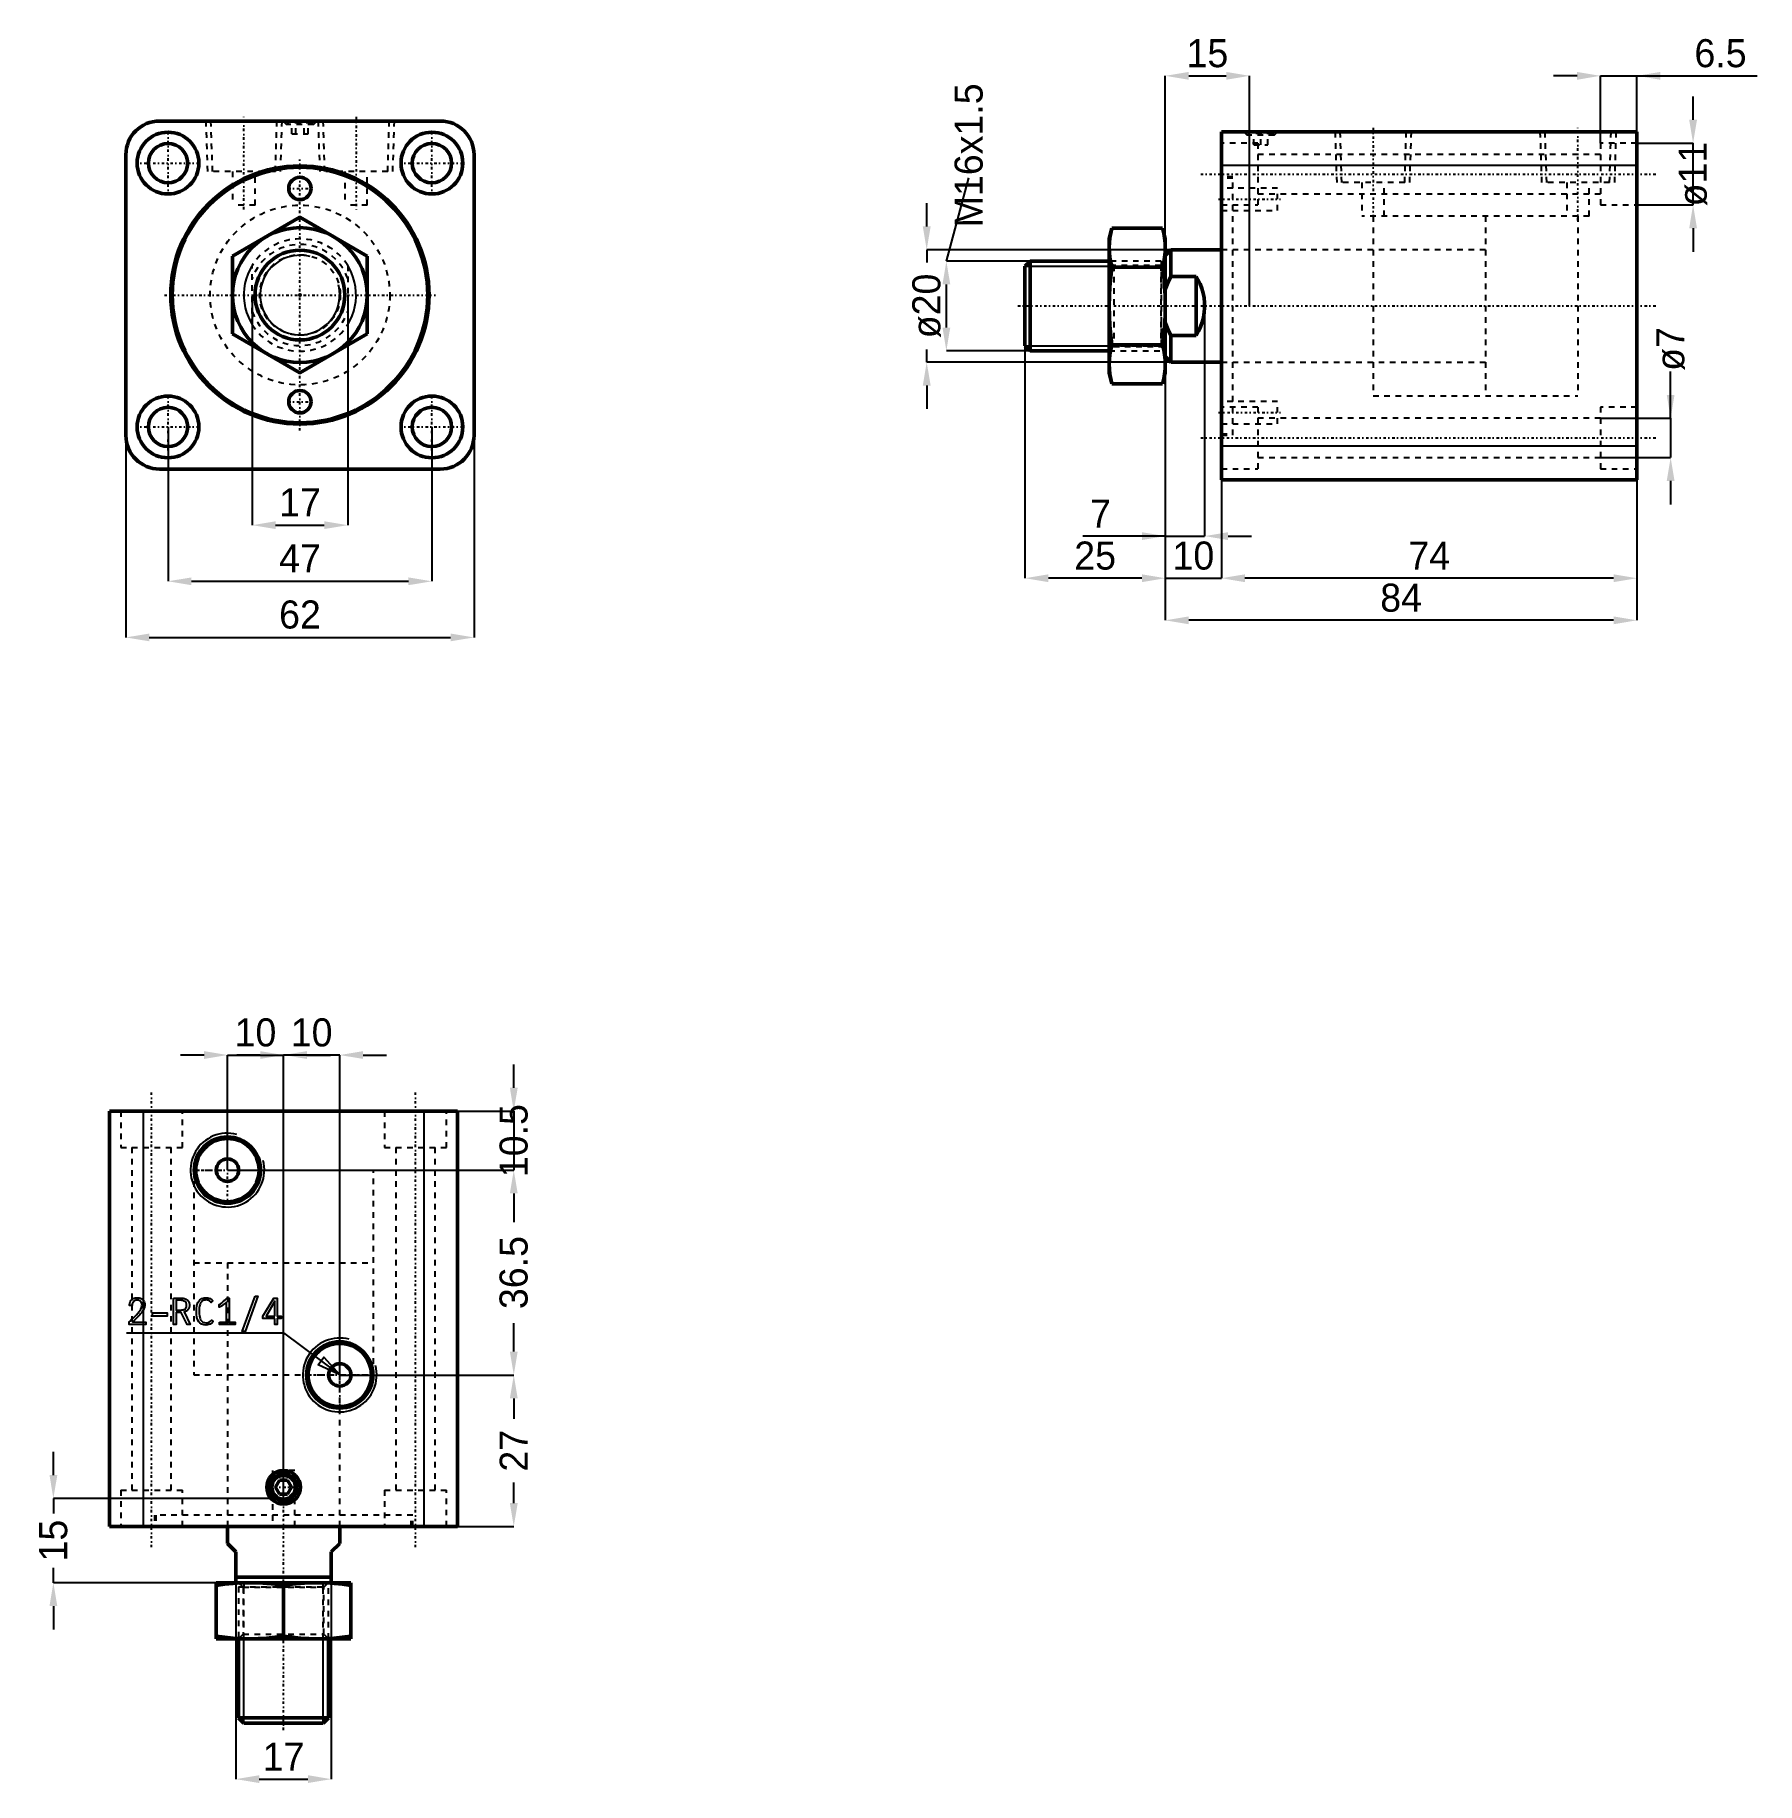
# Model space of a CAD drawing. Header units: millimetres. Extents: x -47 to 260, y -265 to 46.
import ezdxf

# ---------------------------------------------------------------- set-up
doc = ezdxf.new("R2010")
doc.units = ezdxf.units.MM
doc.linetypes.add('Center', pattern=[1.5, 0.45, -0.5, 0.05, -0.5])
doc.linetypes.add('Dashed', pattern=[2, 1, -1])
for name, color, linetype, lineweight in [('2d ConnectionPoints', 7, 'Continuous', 50), ('AM_0', 7, 'Continuous', 50), ('AM_4', 3, 'Continuous', 25), ('AM_5', 3, 'Continuous', 25), ('AM_7', 7, 'Center', 25), ('AM_9', 6, 'Dashed', 25)]:
    doc.layers.add(name, color=color, linetype=linetype, lineweight=lineweight)
doc.dimstyles.new('ISO-25', dxfattribs={"dimtxt": 2.5, "dimasz": 2.5, "dimexe": 1.25, "dimexo": 0.625, "dimtad": 1, "dimtxsty": 'Standard', "dimcen": 2.5, "dimadec": 0, "dimazin": 0, "dimtfac": 1, "dimtmove": 0, "dimatfit": 3, "dimfxl": 1, "dimarcsym": 0})

# ---------------------------------------------------------------- blocks, each defined once
blk = doc.blocks.new('1_CXHC_NUTM16X1_5_0_in_CXHC_A_EX_SD_32_20ST_0__CN_0')
at = {"layer": 'AM_0'}
for p, q in [((-12, 6.93), (0, 13.86)), ((0, 13.86), (12, 6.93)), ((-12, -6.93), (-12, 6.93)), ((12, 6.93), (12, -6.93)), ((0, -13.86), (-12, -6.93)), ((12, -6.93), (0, -13.86))]:
    blk.add_line(p, q, dxfattribs=at)
blk.add_circle((0, 0), 12, dxfattribs=at)
at = {"layer": 'AM_9'}
blk.add_circle((0, 0), 7.19, dxfattribs=at)
blk = doc.blocks.new('2_RODcxhc_a_sd_32_20_EX_0_in_CXHC_A_EX_SD_32_20ST_0__CN_0')
at = {"layer": 'AM_0'}
blk.add_circle((0, 0), 8, dxfattribs=at)
at = {"layer": 'AM_5'}
blk.add_arc((0, 0), 7.08, 75, 15, dxfattribs=at)
at = {"layer": 'AM_9'}
for p, q in [((-8.5, -5.27), (-8.5, 5.27)), ((8.5, 5.27), (8.5, -5.27))]:
    blk.add_line(p, q, dxfattribs=at)
for points in [[(-8.5, 5.27), (-8.93, 4.51), (-9.29, 3.71), (-9.57, 2.89), (-9.79, 2.04), (-9.93, 1.18), (-10, 0.31), (-9.98, -0.56), (-9.9, -1.43), (-9.74, -2.29), (-9.5, -3.13), (-9.19, -3.94), (-8.81, -4.73), (-8.5, -5.27)], [(8.5, -5.27), (8.93, -4.51), (9.29, -3.71), (9.57, -2.89), (9.79, -2.04), (9.93, -1.18), (10, -0.31), (9.98, 0.56), (9.9, 1.43), (9.74, 2.29), (9.5, 3.13), (9.19, 3.94), (8.81, 4.73), (8.5, 5.27)]]:
    blk.add_lwpolyline(points, dxfattribs=at)
for radius, start, end in [(10, 31.7883, 148.2117), (9, 19.1881, 160.8119), (9, 199.1881, 340.8119), (10, 211.7883, 328.2117)]:
    blk.add_arc((0, 0), radius, start, end, dxfattribs=at)
blk = doc.blocks.new('3_bodycxhc_a_sd_32_20_0_in_CXHC_A_EX_SD_32_20ST_0__CN_0')
at = {"layer": 'AM_0'}
for p, q in [((25, 31), (-25, 31)), ((-31, 25), (-31, -25)), ((31, -25), (31, 25)), ((-25, -31), (25, -31))]:
    blk.add_line(p, q, dxfattribs=at)
for centre, radius in [((-23.5, 23.5), 5.5), ((23.5, 23.5), 5.5), ((-23.5, 23.5), 3.5), ((23.5, 23.5), 3.5), ((0, 0), 23), ((0, 0), 22.75), ((0, 19), 2), ((-23.5, -23.5), 5.5), ((0, -19), 2), ((23.5, -23.5), 5.5), ((-23.5, -23.5), 3.5), ((23.5, -23.5), 3.5)]:
    blk.add_circle(centre, radius, dxfattribs=at)
for centre, start, end in [((-25, 25), 90, 180), ((25, 25), 0, 90), ((-25, -25), 180, 270), ((25, -25), 270, 360)]:
    blk.add_arc(centre, 6, start, end, dxfattribs=at)
at = {"layer": 'AM_5', "linetype": 'Dashed'}
for p, q in [((-16.77, 31), (-16.48, 22)), ((-3.23, 31), (-3.52, 22)), ((3.23, 31), (3.52, 22)), ((16.77, 31), (16.48, 22))]:
    blk.add_line(p, q, dxfattribs=at)
at = {"layer": 'AM_7'}
for p, q in [((-10, 15.25), (-10, 31.75)), ((10, 31.75), (10, 15.25)), ((-23.5, 17.73), (-23.5, 29.27)), ((0, 31.03), (0, 30.37)), ((23.5, 17.73), (23.5, 29.27)), ((-29.27, 23.5), (-17.73, 23.5)), ((0, -24.15), (0, 24.15)), ((17.73, 23.5), (29.27, 23.5)), ((-2.1, 19), (2.1, 19)), ((-24.15, 0), (24.15, 0)), ((-23.5, -29.27), (-23.5, -17.73)), ((23.5, -29.27), (23.5, -17.73)), ((-2.1, -19), (2.1, -19)), ((-29.27, -23.5), (-17.73, -23.5)), ((17.73, -23.5), (29.27, -23.5))]:
    blk.add_line(p, q, dxfattribs=at)
at = {"layer": 'AM_9'}
for p, q in [((-15.91, 31), (-15.63, 22)), ((-4.37, 22), (-4.09, 31)), ((-3, 31), (-2.4, 30.4)), ((-2.1, 30.7), (-2.4, 30.4)), ((2.4, 30.4), (-2.4, 30.4)), ((2.1, 30.7), (-2.1, 30.7)), ((-1.44, 28.7), (-1.44, 30.7)), ((-1.44, 28.7), (1.44, 28.7)), ((-0.72, 28.7), (-0.72, 30.7)), ((0.72, 28.7), (0.72, 30.7)), ((1.44, 28.7), (1.44, 30.7)), ((2.4, 30.4), (2.1, 30.7)), ((2.4, 30.4), (3, 31)), ((4.09, 31), (4.37, 22)), ((15.63, 22), (15.91, 31)), ((-4.37, 22), (-15.63, 22)), ((-12, 22), (-12, 16)), ((-8, 16), (-8, 22)), ((15.63, 22), (4.37, 22)), ((8, 22), (8, 16)), ((12, 16), (12, 22)), ((-8, 16), (-12, 16)), ((12, 16), (8, 16))]:
    blk.add_line(p, q, dxfattribs=at)
blk.add_circle((0, 0), 16, dxfattribs=at)
blk = doc.blocks.new('*D4')
at = {"layer": 'AM_5', "color": 0, "lineweight": -2}
for p, q in [((-23.5, -23.5), (-23.5, -51)), ((23.5, -23.5), (23.5, -51)), ((-19.33, -51), (19.33, -51))]:
    blk.add_line(p, q, dxfattribs=at)
at = {"layer": 'AM_5', "color": 0}
for points in [[(-19.33, -50.31), (-19.33, -51.69), (-23.5, -51)], [(19.33, -51.69), (19.33, -50.31), (23.5, -51)]]:
    blk.add_solid(points, dxfattribs=at)
at = {"layer": 'Defpoints', "color": 0}
for p in [(-23.5, -23.5), (23.5, -23.5), (23.5, -51)]:
    blk.add_point(p, dxfattribs=at)
at = {"layer": 'AM_5', "color": 0, "insert": (0, -46.91), "char_height": 5, "attachment_point": 5}
blk.add_mtext('47', dxfattribs=at)
blk = doc.blocks.new('*D5')
at = {"layer": 'AM_5', "color": 0, "lineweight": -2}
for p, q in [((-31, -25), (-31, -61)), ((31, -25), (31, -61)), ((-26.83, -61), (26.83, -61))]:
    blk.add_line(p, q, dxfattribs=at)
at = {"layer": 'AM_5', "color": 0}
for points in [[(-26.83, -60.31), (-26.83, -61.69), (-31, -61)], [(26.83, -61.69), (26.83, -60.31), (31, -61)]]:
    blk.add_solid(points, dxfattribs=at)
at = {"layer": 'Defpoints', "color": 0}
for p in [(-31, -25), (31, -25), (31, -61)]:
    blk.add_point(p, dxfattribs=at)
at = {"layer": 'AM_5', "color": 0, "insert": (0, -56.95), "char_height": 5, "attachment_point": 5}
blk.add_mtext('62', dxfattribs=at)
blk = doc.blocks.new('*D6')
at = {"layer": 'AM_5', "color": 0, "lineweight": -2}
for p, q in [((-8.5, 0), (-8.5, -41)), ((8.5, 0), (8.5, -41)), ((-4.33, -41), (4.33, -41))]:
    blk.add_line(p, q, dxfattribs=at)
at = {"layer": 'AM_5', "color": 0}
for points in [[(-4.33, -40.31), (-4.33, -41.69), (-8.5, -41)], [(4.33, -41.69), (4.33, -40.31), (8.5, -41)]]:
    blk.add_solid(points, dxfattribs=at)
at = {"layer": 'Defpoints', "color": 0}
for p in [(-8.5, 0), (8.5, 0), (8.5, -41)]:
    blk.add_point(p, dxfattribs=at)
at = {"layer": 'AM_5', "color": 0, "insert": (0, -36.95), "char_height": 5, "attachment_point": 5}
blk.add_mtext('17', dxfattribs=at)
blk = doc.blocks.new('1_CXHC_NUTM16X1_5_0_in_CXHC_A_EX_SD_32_20ST_0__CN_2')
at = {"layer": 'AM_0'}
for p, q in [((-19.5, 13.86), (-20, 12)), ((-19.5, 13.86), (-10.5, 13.86)), ((-10, 12), (-10.5, 13.86)), ((-20, 12), (-20, -12)), ((-10, 12), (-10, -12)), ((-19.5, 6.93), (-10.5, 6.93)), ((-19.5, -6.93), (-10.5, -6.93)), ((-20, -12), (-19.5, -13.86)), ((-10.5, -13.86), (-10, -12)), ((-19.5, -13.86), (-10.5, -13.86))]:
    blk.add_line(p, q, dxfattribs=at)
for points in [[(-19.5, 13.86), (-19.71, 13), (-19.87, 12.13), (-19.97, 11.26), (-20, 10.39)], [(-10, 10.39), (-10.03, 11.26), (-10.13, 12.12), (-10.29, 12.99), (-10.5, 13.86)], [(-20, 10.39), (-19.97, 9.53), (-19.87, 8.66), (-19.71, 7.79), (-19.5, 6.93)], [(-10.5, 6.93), (-10.29, 7.79), (-10.13, 8.65), (-10.03, 9.52), (-10, 10.39)], [(-19.5, 6.93), (-19.71, 5.21), (-19.87, 3.48), (-19.97, 1.74), (-20, 0)], [(-10, 0), (-10.04, 1.78), (-10.14, 3.56), (-10.29, 5.25), (-10.5, 6.93)], [(-20, 0), (-19.96, -1.78), (-19.86, -3.56), (-19.71, -5.25), (-19.5, -6.93)], [(-10.5, -6.93), (-10.29, -5.21), (-10.13, -3.48), (-10.03, -1.74), (-10, 0)], [(-19.5, -6.93), (-19.71, -7.79), (-19.87, -8.65), (-19.97, -9.52), (-20, -10.39)], [(-10, -10.39), (-10.03, -9.53), (-10.13, -8.66), (-10.29, -7.79), (-10.5, -6.93)], [(-20, -10.39), (-19.97, -11.26), (-19.87, -12.12), (-19.71, -12.99), (-19.5, -13.86)], [(-10.5, -13.86), (-10.29, -13), (-10.13, -12.13), (-10.03, -11.26), (-10, -10.39)]]:
    blk.add_lwpolyline(points, dxfattribs=at)
at = {"layer": 'AM_9'}
for p, q in [((-19.19, 7.19), (-20, 8)), ((-10.81, 7.19), (-19.19, 7.19)), ((-19.19, 7.19), (-19.19, -7.19)), ((-10, 8), (-10.81, 7.19)), ((-10.81, 7.19), (-10.81, -7.19)), ((-20, -8), (-19.19, -7.19)), ((-19.19, -7.19), (-10.81, -7.19)), ((-10.81, -7.19), (-10, -8))]:
    blk.add_line(p, q, dxfattribs=at)
blk = doc.blocks.new('2_RODcxhc_a_sd_32_20_EX_0_in_CXHC_A_EX_SD_32_20ST_0__CN_2')
at = {"layer": 'AM_0'}
for p, q in [((-9, 10), (-10, 9)), ((0, 10), (-9, 10)), ((-9, 10), (-9, 5.27)), ((-34.08, 8), (-35, 7.08)), ((-35, 7.08), (-35, -7.08)), ((-20, 8), (-34.08, 8)), ((-34.08, 8), (-34.08, -8)), ((-4.5, 5.27), (-9, 5.27)), ((-4.5, 5.27), (-4.5, -5.27)), ((-9, -5.27), (-4.5, -5.27)), ((-9, -5.27), (-9, -10)), ((-35, -7.08), (-34.08, -8)), ((-34.08, -8), (-20, -8)), ((-10, -9), (-9, -10)), ((-9, -10), (0, -10))]:
    blk.add_line(p, q, dxfattribs=at)
for points in [[(-9, 5.27), (-9.55, 4.14), (-10, 2.96)], [(-4.5, -5.27), (-4.07, -4.51), (-3.71, -3.71), (-3.43, -2.89), (-3.21, -2.04), (-3.07, -1.18), (-3, -0.31), (-3.02, 0.56), (-3.1, 1.43), (-3.26, 2.29), (-3.5, 3.13), (-3.81, 3.94), (-4.19, 4.73), (-4.5, 5.27)], [(-10, -2.96), (-9.55, -4.13), (-9, -5.27)]]:
    blk.add_lwpolyline(points, dxfattribs=at)
at = {"layer": 'AM_5'}
for p, q in [((-35, 7.08), (-20, 7.08)), ((-35, -7.08), (-20, -7.08))]:
    blk.add_line(p, q, dxfattribs=at)
at = {"layer": 'AM_5', "linetype": 'Dashed'}
for p, q in [((-20, 7.08), (-10.75, 7.08)), ((-20, -7.08), (-10.75, -7.08))]:
    blk.add_line(p, q, dxfattribs=at)
at = {"layer": 'AM_7'}
blk.add_line((-36.25, 0), (77.7, 0), dxfattribs=at)
at = {"layer": 'AM_9'}
for p, q in [((63.5, 16), (47, 16)), ((47, 16), (47, -16)), ((63.5, 16), (63.5, -16)), ((47, 10), (0, 10)), ((-10.75, 8), (-20, 8)), ((-10.75, 8), (-10.75, -8)), ((-10, 7.08), (-10.75, 7.08)), ((-20, -8), (-10.75, -8)), ((-10.75, -7.08), (-10, -7.08)), ((0, -10), (47, -10)), ((47, -16), (63.5, -16))]:
    blk.add_line(p, q, dxfattribs=at)
blk = doc.blocks.new('3_bodycxhc_a_sd_32_20_0_in_CXHC_A_EX_SD_32_20ST_0__CN_2')
at = {"layer": 'AM_0'}
for p, q in [((74, 31), (0, 31)), ((0, -31), (0, 31)), ((74, -31), (74, 31)), ((74, -31), (0, -31))]:
    blk.add_line(p, q, dxfattribs=at)
at = {"layer": 'AM_4'}
for p, q in [((74, 25), (0, 25)), ((74, -25), (0, -25))]:
    blk.add_line(p, q, dxfattribs=at)
at = {"layer": 'AM_5', "linetype": 'Dashed'}
for p, q in [((20.23, 31), (20.52, 22)), ((33.77, 31), (33.48, 22)), ((56.73, 31), (57.02, 22)), ((70.27, 31), (69.98, 22))]:
    blk.add_line(p, q, dxfattribs=at)
at = {"layer": 'AM_7'}
for p, q in [((27, 31.75), (27, 15.25)), ((63.5, 15.25), (63.5, 31.75)), ((7, 31.03), (7, 30.37)), ((-3.7, 23.5), (77.7, 23.5)), ((-0.5, 19), (10.5, 19)), ((-0.5, -19), (10.5, -19)), ((-3.7, -23.5), (77.7, -23.5))]:
    blk.add_line(p, q, dxfattribs=at)
at = {"layer": 'AM_9'}
for p, q in [((6.5, 29), (0, 29)), ((4, 31), (4.6, 30.4)), ((4.9, 30.7), (4.6, 30.4)), ((9.4, 30.4), (4.6, 30.4)), ((9.1, 30.7), (4.9, 30.7)), ((5.75, 28.7), (5.75, 30.7)), ((5.75, 28.7), (8.25, 28.7)), ((6.5, 29), (6.5, 18)), ((7, 28.7), (7, 30.7)), ((8.25, 28.7), (8.25, 30.7)), ((9.4, 30.4), (9.1, 30.7)), ((9.4, 30.4), (10, 31)), ((21.09, 31), (21.37, 22)), ((32.63, 22), (32.91, 31)), ((57.59, 31), (57.87, 22)), ((74, 29), (67.5, 29)), ((67.5, 29), (67.5, 18)), ((69.13, 22), (69.41, 31)), ((67.5, 27), (6.5, 27)), ((2, 23), (0, 23)), ((2, 22.75), (0, 22.75)), ((2, -23), (2, 23)), ((32.63, 22), (21.37, 22)), ((25, 22), (25, 16)), ((29, 16), (29, 22)), ((69.13, 22), (57.87, 22)), ((61.5, 22), (61.5, 16)), ((65.5, 16), (65.5, 22)), ((10, 21), (0, 21)), ((6.5, 20), (67.5, 20)), ((10, 17), (10, 21)), ((0, 18), (6.5, 18)), ((0, 17), (10, 17)), ((65.5, 16), (25, 16)), ((27, 16), (27, -16)), ((63.5, 16), (63.5, -16)), ((67.5, 18), (74, 18)), ((27, 10), (0, 10)), ((0, -10), (27, -10)), ((10, -17), (0, -17)), ((6.5, -18), (0, -18)), ((6.5, -18), (6.5, -29)), ((10, -21), (10, -17)), ((27, -16), (63.5, -16)), ((74, -18), (67.5, -18)), ((67.5, -18), (67.5, -29)), ((0, -21), (10, -21)), ((67.5, -20), (6.5, -20)), ((0, -22.75), (2, -22.75)), ((0, -23), (2, -23)), ((6.5, -27), (67.5, -27)), ((0, -29), (6.5, -29)), ((67.5, -29), (74, -29))]:
    blk.add_line(p, q, dxfattribs=at)
blk = doc.blocks.new('*D22')
at = {"layer": 'AM_5', "color": 0, "lineweight": -2}
for p, q in [((111.63, 12.21), (111.63, 16.38)), ((155.13, 8.05), (111.63, 8.05)), ((111.63, 8.05), (111.63, 5.8)), ((111.63, -11.95), (111.63, -9.7)), ((155.13, -11.95), (111.63, -11.95)), ((111.63, -16.12), (111.63, -20.29))]:
    blk.add_line(p, q, dxfattribs=at)
at = {"layer": 'AM_5', "color": 0}
for points in [[(110.94, 12.21), (112.33, 12.21), (111.63, 8.05)], [(112.33, -16.12), (110.94, -16.12), (111.63, -11.95)]]:
    blk.add_solid(points, dxfattribs=at)
at = {"layer": 'Defpoints', "color": 0}
for p in [(155.13, 8.05), (111.63, -11.95), (155.13, -11.95)]:
    blk.add_point(p, dxfattribs=at)
at = {"layer": 'AM_5', "color": 0, "insert": (111.63, -1.95), "char_height": 5, "attachment_point": 5, "rotation": 90}
blk.add_mtext('ø20', dxfattribs=at)
blk = doc.blocks.new('*D23')
at = {"layer": 'AM_5', "color": 0, "lineweight": -2}
for p, q in [((154.13, -1.95), (154.13, -42.95)), ((161.13, -1.95), (161.13, -42.95)), ((154.13, -42.95), (139.42, -42.95)), ((154.13, -42.95), (161.13, -42.95)), ((165.3, -42.95), (169.47, -42.95))]:
    blk.add_line(p, q, dxfattribs=at)
at = {"layer": 'AM_5', "color": 0}
for points in [[(149.97, -43.65), (149.97, -42.26), (154.13, -42.95)], [(165.3, -42.26), (165.3, -43.65), (161.13, -42.95)]]:
    blk.add_solid(points, dxfattribs=at)
at = {"layer": 'Defpoints', "color": 0}
for p in [(154.13, -1.95), (161.13, -1.95), (161.13, -42.95)]:
    blk.add_point(p, dxfattribs=at)
at = {"layer": 'AM_5', "color": 0, "insert": (142.59, -38.95), "char_height": 5, "attachment_point": 5}
blk.add_mtext('7', dxfattribs=at)
blk = doc.blocks.new('*D24')
at = {"layer": 'AM_5', "color": 0, "lineweight": -2}
for p, q in [((154.13, -1.95), (154.13, -50.45)), ((164.13, -26.95), (164.13, -50.45)), ((154.13, -50.45), (164.13, -50.45))]:
    blk.add_line(p, q, dxfattribs=at)
at = {"layer": 'Defpoints', "color": 0}
for p in [(154.13, -1.95), (164.13, -26.95), (164.13, -50.45)]:
    blk.add_point(p, dxfattribs=at)
at = {"layer": 'AM_5', "color": 0, "insert": (159.13, -46.45), "char_height": 5, "attachment_point": 5}
blk.add_mtext('10', dxfattribs=at)
blk = doc.blocks.new('*D25')
at = {"layer": 'AM_5', "color": 0, "lineweight": -2}
for p, q in [((129.13, -1.95), (129.13, -50.45)), ((154.13, -1.95), (154.13, -50.45)), ((149.97, -50.45), (133.3, -50.45))]:
    blk.add_line(p, q, dxfattribs=at)
at = {"layer": 'AM_5', "color": 0}
for points in [[(133.3, -49.76), (133.3, -51.15), (129.13, -50.45)], [(149.97, -51.15), (149.97, -49.76), (154.13, -50.45)]]:
    blk.add_solid(points, dxfattribs=at)
at = {"layer": 'Defpoints', "color": 0}
for p in [(129.13, -1.95), (154.13, -1.95), (129.13, -50.45)]:
    blk.add_point(p, dxfattribs=at)
at = {"layer": 'AM_5', "color": 0, "insert": (141.63, -46.45), "char_height": 5, "attachment_point": 5}
blk.add_mtext('25', dxfattribs=at)
blk = doc.blocks.new('*D26')
at = {"layer": 'AM_5', "color": 0, "lineweight": -2}
for p, q in [((164.13, -26.95), (164.13, -50.45)), ((238.13, -32.95), (238.13, -50.45)), ((233.97, -50.45), (168.3, -50.45))]:
    blk.add_line(p, q, dxfattribs=at)
at = {"layer": 'AM_5', "color": 0}
for points in [[(168.3, -49.76), (168.3, -51.15), (164.13, -50.45)], [(233.97, -51.15), (233.97, -49.76), (238.13, -50.45)]]:
    blk.add_solid(points, dxfattribs=at)
at = {"layer": 'Defpoints', "color": 0}
for p in [(164.13, -26.95), (238.13, -32.95), (164.13, -50.45)]:
    blk.add_point(p, dxfattribs=at)
at = {"layer": 'AM_5', "color": 0, "insert": (201.13, -46.45), "char_height": 5, "attachment_point": 5}
blk.add_mtext('74', dxfattribs=at)
blk = doc.blocks.new('*D27')
at = {"layer": 'AM_5', "color": 0, "lineweight": -2}
for p, q in [((154.13, -1.95), (154.13, -57.95)), ((238.13, -32.95), (238.13, -57.95)), ((233.97, -57.95), (158.3, -57.95))]:
    blk.add_line(p, q, dxfattribs=at)
at = {"layer": 'AM_5', "color": 0}
for points in [[(158.3, -57.26), (158.3, -58.65), (154.13, -57.95)], [(233.97, -58.65), (233.97, -57.26), (238.13, -57.95)]]:
    blk.add_solid(points, dxfattribs=at)
at = {"layer": 'Defpoints', "color": 0}
for p in [(154.13, -1.95), (238.13, -32.95), (154.13, -57.95)]:
    blk.add_point(p, dxfattribs=at)
at = {"layer": 'AM_5', "color": 0, "insert": (196.13, -53.95), "char_height": 5, "attachment_point": 5}
blk.add_mtext('84', dxfattribs=at)
blk = doc.blocks.new('*D28')
at = {"layer": 'AM_5', "color": 0, "lineweight": -2}
for p, q in [((244.13, -21.95), (244.13, -13.62)), ((231.63, -21.95), (244.13, -21.95)), ((244.13, -21.95), (244.13, -28.95)), ((231.63, -28.95), (244.13, -28.95)), ((244.13, -33.12), (244.13, -37.29))]:
    blk.add_line(p, q, dxfattribs=at)
at = {"layer": 'AM_5', "color": 0}
for points in [[(243.44, -17.79), (244.83, -17.79), (244.13, -21.95)], [(244.83, -33.12), (243.44, -33.12), (244.13, -28.95)]]:
    blk.add_solid(points, dxfattribs=at)
at = {"layer": 'Defpoints', "color": 0}
for p in [(231.63, -21.95), (231.63, -28.95), (244.13, -28.95)]:
    blk.add_point(p, dxfattribs=at)
at = {"layer": 'AM_5', "color": 0, "insert": (244.13, -9.62), "char_height": 5, "attachment_point": 5, "rotation": 90}
blk.add_mtext('ø7', dxfattribs=at)
blk = doc.blocks.new('*D29')
at = {"layer": 'AM_5', "color": 0, "lineweight": -2}
for p, q in [((248.13, 31.21), (248.13, 35.38)), ((238.13, 27.05), (248.13, 27.05)), ((248.13, 16.05), (248.13, 27.05)), ((238.13, 16.05), (248.13, 16.05)), ((248.13, 11.88), (248.13, 7.71))]:
    blk.add_line(p, q, dxfattribs=at)
at = {"layer": 'AM_5', "color": 0}
for points in [[(247.44, 31.21), (248.83, 31.21), (248.13, 27.05)], [(248.83, 11.88), (247.44, 11.88), (248.13, 16.05)]]:
    blk.add_solid(points, dxfattribs=at)
at = {"layer": 'Defpoints', "color": 0}
for p in [(238.13, 27.05), (248.13, 27.05), (238.13, 16.05)]:
    blk.add_point(p, dxfattribs=at)
at = {"layer": 'AM_5', "color": 0, "insert": (248.13, 21.55), "char_height": 5, "attachment_point": 5, "rotation": 90}
blk.add_mtext('ø11', dxfattribs=at)
blk = doc.blocks.new('*D30')
at = {"layer": 'AM_5', "color": 0, "lineweight": -2}
for p, q in [((227.47, 39.05), (223.3, 39.05)), ((231.63, 27.05), (231.63, 39.05)), ((231.63, 39.05), (238.13, 39.05)), ((238.13, 27.05), (238.13, 39.05)), ((238.13, 39.05), (259.52, 39.05))]:
    blk.add_line(p, q, dxfattribs=at)
at = {"layer": 'AM_5', "color": 0}
for points in [[(227.47, 38.35), (227.47, 39.74), (231.63, 39.05)], [(242.3, 39.74), (242.3, 38.35), (238.13, 39.05)]]:
    blk.add_solid(points, dxfattribs=at)
at = {"layer": 'Defpoints', "color": 0}
for p in [(238.13, 39.05), (231.63, 27.05), (238.13, 27.05)]:
    blk.add_point(p, dxfattribs=at)
at = {"layer": 'AM_5', "color": 0, "insert": (253.02, 43.05), "char_height": 5, "attachment_point": 5}
blk.add_mtext('6.5', dxfattribs=at)
blk = doc.blocks.new('*D31')
at = {"layer": 'AM_5', "color": 0, "lineweight": -2}
for p, q in [((115.13, 6.05), (119.13, 20.88)), ((130.13, 6.05), (115.13, 6.05)), ((115.13, -5.79), (115.13, 1.88)), ((130.13, -9.95), (115.13, -9.95))]:
    blk.add_line(p, q, dxfattribs=at)
at = {"layer": 'AM_5', "color": 0}
for points in [[(115.83, 1.88), (114.44, 1.88), (115.13, 6.05)], [(114.44, -5.79), (115.83, -5.79), (115.13, -9.95)]]:
    blk.add_solid(points, dxfattribs=at)
at = {"layer": 'Defpoints', "color": 0}
for p in [(115.13, 6.05), (130.13, 6.05), (130.13, -9.95)]:
    blk.add_point(p, dxfattribs=at)
at = {"layer": 'AM_5', "color": 0, "insert": (119.13, 24.88), "char_height": 5, "attachment_point": 5, "rotation": 90}
blk.add_mtext('M16x1.5', dxfattribs=at)
blk = doc.blocks.new('*D32')
at = {"layer": 'AM_5', "color": 0, "lineweight": -2}
for p, q in [((154.13, -1.95), (154.13, 39.05)), ((158.3, 39.05), (164.97, 39.05)), ((169.13, -1.95), (169.13, 39.05))]:
    blk.add_line(p, q, dxfattribs=at)
at = {"layer": 'AM_5', "color": 0}
for points in [[(158.3, 39.74), (158.3, 38.35), (154.13, 39.05)], [(164.97, 38.35), (164.97, 39.74), (169.13, 39.05)]]:
    blk.add_solid(points, dxfattribs=at)
at = {"layer": 'Defpoints', "color": 0}
for p in [(169.13, 39.05), (154.13, -1.95), (169.13, -1.95)]:
    blk.add_point(p, dxfattribs=at)
at = {"layer": 'AM_5', "color": 0, "insert": (161.63, 43.05), "char_height": 5, "attachment_point": 5}
blk.add_mtext('15', dxfattribs=at)
blk = doc.blocks.new('1_CXHC_NUTM16X1_5_0_in_CXHC_A_EX_SD_32_20ST_0__CN_4')
at = {"layer": 'AM_0'}
for p, q in [((-12, -10), (12, -10)), ((-12, -20), (-12, -10)), ((0, -19.5), (0, -10.5)), ((12, -10), (12, -20)), ((-12, -20), (12, -20))]:
    blk.add_line(p, q, dxfattribs=at)
for points in [[(-6, -10), (-7.5, -10.03), (-9, -10.13), (-10.5, -10.29), (-12, -10.5)], [(0, -10.5), (-1.49, -10.29), (-2.99, -10.13), (-4.49, -10.03), (-6, -10)], [(6, -10), (4.5, -10.03), (3, -10.13), (1.5, -10.29), (0, -10.5)], [(12, -10.5), (10.51, -10.29), (9.01, -10.13), (7.51, -10.03), (6, -10)], [(-12, -19.5), (-10.51, -19.71), (-9.01, -19.87), (-7.51, -19.97), (-6, -20)], [(-6, -20), (-4.5, -19.97), (-3, -19.87), (-1.5, -19.71), (0, -19.5)], [(0, -19.5), (1.49, -19.71), (2.99, -19.87), (4.49, -19.97), (6, -20)], [(6, -20), (7.5, -19.97), (9, -19.87), (10.5, -19.71), (12, -19.5)]]:
    blk.add_lwpolyline(points, dxfattribs=at)
at = {"layer": 'AM_9'}
for p, q in [((-8, -10), (-7.19, -10.81)), ((-7.19, -10.81), (-7.19, -19.19)), ((-7.19, -10.81), (7.19, -10.81)), ((7.19, -10.81), (8, -10)), ((7.19, -19.19), (7.19, -10.81)), ((-7.19, -19.19), (-8, -20)), ((-7.19, -19.19), (7.19, -19.19)), ((8, -20), (7.19, -19.19))]:
    blk.add_line(p, q, dxfattribs=at)
blk = doc.blocks.new('2_RODcxhc_a_sd_32_20_EX_0_in_CXHC_A_EX_SD_32_20ST_0__CN_4')
at = {"layer": 'AM_0'}
for p, q in [((-10, 0), (-10, -3)), ((10, -3), (10, 0)), ((-8.5, -4.5), (-10, -3)), ((10, -3), (8.5, -4.5)), ((-8.5, -10), (-8.5, -4.5)), ((8.5, -4.5), (8.5, -10)), ((-8.5, -9), (8.5, -9)), ((-8, -20), (-8, -34.08)), ((8, -34.08), (8, -20)), ((-8, -34.08), (8, -34.08)), ((-8, -34.08), (-7.08, -35)), ((7.08, -35), (8, -34.08)), ((-7.08, -35), (7.08, -35))]:
    blk.add_line(p, q, dxfattribs=at)
at = {"layer": 'AM_5', "linetype": 'Dashed'}
for p, q in [((-8, -10.75), (8, -10.75)), ((-7.08, -20), (-7.08, -10.75)), ((7.08, -20), (7.08, -10.75))]:
    blk.add_line(p, q, dxfattribs=at)
at = {"layer": 'AM_5'}
for p, q in [((-7.08, -35), (-7.08, -20)), ((7.08, -35), (7.08, -20))]:
    blk.add_line(p, q, dxfattribs=at)
at = {"layer": 'AM_7'}
blk.add_line((0, -36.25), (0, 77.7), dxfattribs=at)
at = {"layer": 'AM_9'}
for p, q in [((-16, 63.5), (16, 63.5)), ((-16, 63.5), (-16, 47)), ((16, 47), (16, 63.5)), ((-16, 47), (16, 47)), ((-10, 47), (-10, 0)), ((10, 0), (10, 47)), ((-8, -10.75), (-8, -20)), ((-7.08, -10), (-7.08, -10.75)), ((7.08, -10.75), (7.08, -10)), ((8, -20), (8, -10.75))]:
    blk.add_line(p, q, dxfattribs=at)
blk = doc.blocks.new('3_bodycxhc_a_sd_32_20_0_in_CXHC_A_EX_SD_32_20ST_0__CN_4')
at = {"layer": 'AM_0'}
for p, q in [((31, 74), (-31, 74)), ((-31, 74), (-31, 0)), ((31, 74), (31, 0)), ((-0.72, 8.25), (-1.44, 7)), ((-1.44, 7), (-0.72, 5.75)), ((0.72, 8.25), (-0.72, 8.25)), ((1.44, 7), (0.72, 8.25)), ((0.72, 5.75), (1.44, 7)), ((-0.72, 5.75), (0.72, 5.75)), ((31, 0), (-31, 0))]:
    blk.add_line(p, q, dxfattribs=at)
for centre, radius in [((-10, 63.5), 5.91), ((-10, 63.5), 5.63), ((-10, 63.5), 2), ((10, 27), 5.91), ((10, 27), 5.63), ((10, 27), 2), ((0, 7), 3), ((0, 7), 2.4), ((0, 7), 2.1)]:
    blk.add_circle(centre, radius, dxfattribs=at)
at = {"layer": 'AM_4'}
for p, q in [((-25, 74), (-25, 0)), ((25, 74), (25, 0))]:
    blk.add_line(p, q, dxfattribs=at)
at = {"layer": 'AM_5'}
for centre in [(-10, 63.5), (10, 27)]:
    blk.add_arc(centre, 6.58, 75, 15, dxfattribs=at)
at = {"layer": 'AM_7'}
for p, q in [((-23.5, -3.7), (-23.5, 77.7)), ((23.5, -3.7), (23.5, 77.7)), ((-10, 57.29), (-10, 69.71)), ((-16.21, 63.5), (-3.79, 63.5)), ((10, 20.79), (10, 33.21)), ((3.79, 27), (16.21, 27)), ((-3.15, 7), (3.15, 7))]:
    blk.add_line(p, q, dxfattribs=at)
at = {"layer": 'AM_9'}
for p, q in [((-29, 74), (-29, 67.5)), ((-18, 67.5), (-18, 74)), ((18, 74), (18, 67.5)), ((29, 67.5), (29, 74)), ((-29, 67.5), (-18, 67.5)), ((-27, 67.5), (-27, 6.5)), ((-20, 6.5), (-20, 67.5)), ((18, 67.5), (29, 67.5)), ((20, 67.5), (20, 6.5)), ((27, 6.5), (27, 67.5)), ((-16, 63.5), (16, 63.5)), ((-16, 63.5), (-16, 27)), ((16, 27), (16, 63.5)), ((-16, 27), (16, 27)), ((-10, 27), (-10, 0)), ((10, 0), (10, 27)), ((2, 10), (-2, 10)), ((-2, 10), (-2, 0)), ((2, 0), (2, 10)), ((-29, 6.5), (-18, 6.5)), ((-29, 6.5), (-29, 0)), ((-18, 0), (-18, 6.5)), ((18, 6.5), (29, 6.5)), ((18, 6.5), (18, 0)), ((29, 0), (29, 6.5)), ((23, 2), (-23, 2)), ((-23, 2), (-23, 0)), ((-22.75, 2), (-22.75, 0)), ((22.75, 0), (22.75, 2)), ((23, 0), (23, 2))]:
    blk.add_line(p, q, dxfattribs=at)
blk = doc.blocks.new('*D45')
at = {"layer": 'AM_5', "color": 0, "lineweight": -2}
for p, q in [((-11.42, -229.4), (-11.42, -264.4)), ((5.58, -229.4), (5.58, -264.4)), ((-7.25, -264.4), (1.42, -264.4))]:
    blk.add_line(p, q, dxfattribs=at)
at = {"layer": 'AM_5', "color": 0}
for points in [[(-7.25, -263.7), (-7.25, -265.09), (-11.42, -264.4)], [(1.42, -265.09), (1.42, -263.7), (5.58, -264.4)]]:
    blk.add_solid(points, dxfattribs=at)
at = {"layer": 'Defpoints', "color": 0}
for p in [(-11.42, -229.4), (5.58, -229.4), (5.58, -264.4)]:
    blk.add_point(p, dxfattribs=at)
at = {"layer": 'AM_5', "color": 0, "insert": (-2.92, -260.4), "char_height": 5, "attachment_point": 5}
blk.add_mtext('17', dxfattribs=at)
blk = doc.blocks.new('*D46')
at = {"layer": 'AM_5', "color": 0, "lineweight": -2}
for p, q in [((-43.92, -210.23), (-43.92, -206.06)), ((-2.92, -214.4), (-43.92, -214.4)), ((-43.92, -214.4), (-43.92, -217.06)), ((-43.92, -229.4), (-43.92, -226.73)), ((-11.42, -229.4), (-43.92, -229.4)), ((-43.92, -233.56), (-43.92, -237.73))]:
    blk.add_line(p, q, dxfattribs=at)
at = {"layer": 'AM_5', "color": 0}
for points in [[(-44.61, -210.23), (-43.22, -210.23), (-43.92, -214.4)], [(-43.22, -233.56), (-44.61, -233.56), (-43.92, -229.4)]]:
    blk.add_solid(points, dxfattribs=at)
at = {"layer": 'Defpoints', "color": 0}
for p in [(-43.92, -214.4), (-2.92, -214.4), (-11.42, -229.4)]:
    blk.add_point(p, dxfattribs=at)
at = {"layer": 'AM_5', "color": 0, "insert": (-43.92, -221.9), "char_height": 5, "attachment_point": 5, "rotation": 90}
blk.add_mtext('15', dxfattribs=at)
blk = doc.blocks.new('*D47')
at = {"layer": 'AM_5', "color": 0, "lineweight": -2}
for p, q in [((7.08, -192.4), (38.08, -192.4)), ((38.08, -196.56), (38.08, -200.23)), ((38.08, -215.23), (38.08, -211.56)), ((28.08, -219.4), (38.08, -219.4))]:
    blk.add_line(p, q, dxfattribs=at)
at = {"layer": 'AM_5', "color": 0}
for points in [[(38.78, -196.56), (37.39, -196.56), (38.08, -192.4)], [(37.39, -215.23), (38.78, -215.23), (38.08, -219.4)]]:
    blk.add_solid(points, dxfattribs=at)
at = {"layer": 'Defpoints', "color": 0}
for p in [(7.08, -192.4), (38.08, -192.4), (28.08, -219.4)]:
    blk.add_point(p, dxfattribs=at)
at = {"layer": 'AM_5', "color": 0, "insert": (38.08, -205.9), "char_height": 5, "attachment_point": 5, "rotation": 90}
blk.add_mtext('27', dxfattribs=at)
blk = doc.blocks.new('*D48')
at = {"layer": 'AM_5', "color": 0, "lineweight": -2}
for p, q in [((-12.92, -155.9), (38.08, -155.9)), ((38.08, -160.06), (38.08, -165.15)), ((38.08, -188.23), (38.08, -183.15)), ((7.08, -192.4), (38.08, -192.4))]:
    blk.add_line(p, q, dxfattribs=at)
at = {"layer": 'AM_5', "color": 0}
for points in [[(38.78, -160.06), (37.39, -160.06), (38.08, -155.9)], [(37.39, -188.23), (38.78, -188.23), (38.08, -192.4)]]:
    blk.add_solid(points, dxfattribs=at)
at = {"layer": 'Defpoints', "color": 0}
for p in [(-12.92, -155.9), (7.08, -192.4), (38.08, -192.4)]:
    blk.add_point(p, dxfattribs=at)
at = {"layer": 'AM_5', "color": 0, "insert": (38.08, -174.15), "char_height": 5, "attachment_point": 5, "rotation": 90}
blk.add_mtext('36.5', dxfattribs=at)
blk = doc.blocks.new('*D49')
at = {"layer": 'AM_5', "color": 0, "lineweight": -2}
for p, q in [((38.08, -141.23), (38.08, -137.06)), ((20.58, -145.4), (38.08, -145.4)), ((38.08, -145.4), (38.08, -155.9)), ((-12.92, -155.9), (38.08, -155.9)), ((38.08, -160.06), (38.08, -164.23))]:
    blk.add_line(p, q, dxfattribs=at)
at = {"layer": 'AM_5', "color": 0}
for points in [[(37.39, -141.23), (38.78, -141.23), (38.08, -145.4)], [(38.78, -160.06), (37.39, -160.06), (38.08, -155.9)]]:
    blk.add_solid(points, dxfattribs=at)
at = {"layer": 'Defpoints', "color": 0}
for p in [(20.58, -145.4), (-12.92, -155.9), (38.08, -155.9)]:
    blk.add_point(p, dxfattribs=at)
at = {"layer": 'AM_5', "color": 0, "insert": (38.08, -150.65), "char_height": 5, "attachment_point": 5, "rotation": 90}
blk.add_mtext('10.5', dxfattribs=at)
blk = doc.blocks.new('*D50')
at = {"layer": 'AM_5', "color": 0, "lineweight": -2}
for p, q in [((-17.08, -135.4), (-21.25, -135.4)), ((-12.92, -155.9), (-12.92, -135.4)), ((-12.92, -135.4), (-2.92, -135.4)), ((-2.92, -214.4), (-2.92, -135.4)), ((1.25, -135.4), (5.42, -135.4))]:
    blk.add_line(p, q, dxfattribs=at)
at = {"layer": 'AM_5', "color": 0}
for points in [[(-17.08, -136.09), (-17.08, -134.7), (-12.92, -135.4)], [(1.25, -134.7), (1.25, -136.09), (-2.92, -135.4)]]:
    blk.add_solid(points, dxfattribs=at)
at = {"layer": 'Defpoints', "color": 0}
for p in [(-2.92, -135.4), (-12.92, -155.9), (-2.92, -214.4)]:
    blk.add_point(p, dxfattribs=at)
at = {"layer": 'AM_5', "color": 0, "insert": (-7.92, -131.4), "char_height": 5, "attachment_point": 5}
blk.add_mtext('10', dxfattribs=at)
blk = doc.blocks.new('*D51')
at = {"layer": 'AM_5', "color": 0, "lineweight": -2}
for p, q in [((-7.08, -135.4), (-11.25, -135.4)), ((-2.92, -214.4), (-2.92, -135.4)), ((7.08, -135.4), (-2.92, -135.4)), ((7.08, -192.4), (7.08, -135.4)), ((11.25, -135.4), (15.42, -135.4))]:
    blk.add_line(p, q, dxfattribs=at)
at = {"layer": 'AM_5', "color": 0}
for points in [[(-7.08, -136.09), (-7.08, -134.7), (-2.92, -135.4)], [(11.25, -134.7), (11.25, -136.09), (7.08, -135.4)]]:
    blk.add_solid(points, dxfattribs=at)
at = {"layer": 'Defpoints', "color": 0}
for p in [(-2.92, -135.4), (7.08, -192.4), (-2.92, -214.4)]:
    blk.add_point(p, dxfattribs=at)
at = {"layer": 'AM_5', "color": 0, "insert": (2.08, -131.4), "char_height": 5, "attachment_point": 5}
blk.add_mtext('10', dxfattribs=at)
blk = doc.blocks.new('*D52')
at = {"layer": 'AM_5', "color": 0, "lineweight": -2}
for p, q in [((-11.42, -229.4), (-11.42, -264.4)), ((5.58, -229.4), (5.58, -264.4)), ((-7.25, -264.4), (1.42, -264.4))]:
    blk.add_line(p, q, dxfattribs=at)
at = {"layer": 'AM_5', "color": 0}
for points in [[(-7.25, -263.7), (-7.25, -265.09), (-11.42, -264.4)], [(1.42, -265.09), (1.42, -263.7), (5.58, -264.4)]]:
    blk.add_solid(points, dxfattribs=at)
at = {"layer": 'Defpoints', "color": 0}
for p in [(-11.42, -229.4), (5.58, -229.4), (5.58, -264.4)]:
    blk.add_point(p, dxfattribs=at)
at = {"layer": 'AM_5', "color": 0, "insert": (-2.92, -260.4), "char_height": 5, "attachment_point": 5}
blk.add_mtext('17', dxfattribs=at)

msp = doc.modelspace()

# ---------------------------------------------------------------- linework, layer by layer
at = {"layer": '2d ConnectionPoints'}
for p in [(0, 0), (0, 0), (164.132, -1.952), (164.132, -1.952), (-2.917, -219.398), (-2.917, -219.398)]:
    msp.add_point(p, dxfattribs=at)
at = {"layer": 'AM_5'}
for p, q in [((-30.917, -184.898), (-2.917, -184.898)), ((-2.917, -184.898), (7.083, -192.398))]:
    msp.add_line(p, q, dxfattribs=at)
for points in [[(-30.27, -182.787), (-30.27, -182.787), (-30.056, -182.591), (-29.751, -182.306), (-29.751, -182.306), (-29.465, -182.029), (-29.285, -181.849), (-29.285, -181.849), (-29.113, -181.668), (-28.866, -181.384), (-28.866, -181.384), (-28.633, -181.084), (-28.486, -180.876), (-28.486, -180.876), (-28.356, -180.668), (-28.215, -180.372), (-28.215, -180.372), (-28.139, -180.095), (-28.125, -179.92), (-28.125, -179.92), (-28.129, -179.823), (-28.152, -179.684), (-28.152, -179.684), (-28.195, -179.555), (-28.235, -179.475), (-28.235, -179.475), (-28.283, -179.401), (-28.366, -179.302), (-28.366, -179.302), (-28.465, -179.219), (-28.539, -179.173), (-28.539, -179.173), (-28.618, -179.134), (-28.744, -179.093), (-28.744, -179.093), (-28.879, -179.07), (-28.973, -179.066), (-28.973, -179.066), (-29.077, -179.07), (-29.225, -179.093), (-29.225, -179.093), (-29.362, -179.136), (-29.448, -179.176), (-29.448, -179.176), (-29.527, -179.224), (-29.633, -179.311), (-29.633, -179.311), (-29.722, -179.416), (-29.773, -179.496), (-29.773, -179.496), (-29.815, -179.583), (-29.86, -179.725), (-29.86, -179.725), (-29.885, -179.881), (-29.89, -179.992), (-30.377, -179.992), (-30.377, -179.992), (-30.369, -179.825), (-30.33, -179.593), (-30.33, -179.593), (-30.256, -179.383), (-30.189, -179.254), (-30.189, -179.254), (-30.108, -179.137), (-29.967, -178.983), (-29.967, -178.983), (-29.803, -178.856), (-29.68, -178.786), (-29.68, -178.786), (-29.549, -178.729), (-29.343, -178.667), (-29.343, -178.667), (-29.125, -178.633), (-28.973, -178.627), (-28.973, -178.627), (-28.831, -178.633), (-28.624, -178.664), (-28.624, -178.664), (-28.427, -178.723), (-28.3, -178.776), (-28.3, -178.776), (-28.18, -178.842), (-28.02, -178.961), (-28.02, -178.961), (-27.881, -179.105), (-27.801, -179.215), (-27.801, -179.215), (-27.734, -179.335), (-27.661, -179.53), (-27.661, -179.53), (-27.622, -179.745), (-27.615, -179.898), (-27.615, -179.898), (-27.626, -180.071), (-27.684, -180.337), (-27.684, -180.337), (-27.791, -180.611), (-27.891, -180.798), (-27.891, -180.798), (-28.005, -180.984), (-28.19, -181.253), (-28.19, -181.253), (-28.392, -181.509), (-28.536, -181.674), (-28.536, -181.674), (-28.691, -181.841), (-28.951, -182.112), (-28.951, -182.112), (-29.244, -182.408), (-29.457, -182.618), (-29.802, -182.956), (-27.475, -182.959), (-27.475, -183.398), (-30.442, -183.398), (-30.442, -182.943), (-30.27, -182.787)], [(-22.501, -178.685), (-21.129, -178.685), (-21.129, -178.685), (-20.988, -178.691), (-20.78, -178.72), (-20.78, -178.72), (-20.577, -178.773), (-20.443, -178.822), (-20.443, -178.822), (-20.315, -178.883), (-20.141, -178.996), (-20.141, -178.996), (-19.987, -179.137), (-19.896, -179.246), (-19.896, -179.246), (-19.818, -179.367), (-19.734, -179.57), (-19.734, -179.57), (-19.688, -179.799), (-19.68, -179.966), (-19.68, -179.966), (-19.69, -180.15), (-19.746, -180.4), (-19.746, -180.4), (-19.85, -180.619), (-19.946, -180.748), (-19.946, -180.748), (-20.059, -180.862), (-20.253, -181.006), (-20.253, -181.006), (-20.476, -181.118), (-20.642, -181.175), (-19.563, -183.43), (-20.089, -183.43), (-21.142, -181.253), (-21.214, -181.253), (-22.02, -181.253), (-22.02, -183.398), (-22.501, -183.398), (-22.501, -178.685)], [(-21.357, -180.83), (-21.357, -180.83), (-21.219, -180.828), (-21.028, -180.815), (-21.028, -180.815), (-20.856, -180.792), (-20.752, -180.77), (-20.752, -180.77), (-20.655, -180.741), (-20.524, -180.678), (-20.524, -180.678), (-20.409, -180.591), (-20.341, -180.52), (-20.341, -180.52), (-20.283, -180.437), (-20.22, -180.285), (-20.22, -180.285), (-20.186, -180.1), (-20.18, -179.959), (-20.18, -179.959), (-20.192, -179.78), (-20.254, -179.553), (-20.254, -179.553), (-20.37, -179.377), (-20.477, -179.288), (-20.477, -179.288), (-20.602, -179.219), (-20.812, -179.143), (-20.812, -179.143), (-21.048, -179.103), (-21.22, -179.095), (-22.02, -179.095), (-22.02, -180.83), (-21.357, -180.83)], [(-16.785, -183.508), (-16.785, -183.508), (-17.102, -183.484), (-17.515, -183.357), (-17.515, -183.357), (-17.853, -183.12), (-18.036, -182.901), (-18.036, -182.901), (-18.186, -182.634), (-18.348, -182.148), (-18.348, -182.148), (-18.435, -181.558), (-18.452, -181.107), (-18.452, -181.107), (-18.434, -180.631), (-18.34, -180.013), (-18.34, -180.013), (-18.166, -179.51), (-18.005, -179.24), (-18.005, -179.24), (-17.811, -179.019), (-17.462, -178.78), (-17.462, -178.78), (-17.043, -178.651), (-16.726, -178.627), (-16.726, -178.627), (-16.422, -178.65), (-16.021, -178.771), (-16.021, -178.771), (-15.685, -178.995), (-15.498, -179.202), (-15.81, -179.456), (-15.81, -179.456), (-15.897, -179.363), (-16.031, -179.249), (-16.031, -179.249), (-16.167, -179.162), (-16.26, -179.121), (-16.26, -179.121), (-16.351, -179.089), (-16.484, -179.055), (-16.484, -179.055), (-16.612, -179.037), (-16.694, -179.033), (-16.694, -179.033), (-16.878, -179.042), (-17.125, -179.091), (-17.125, -179.091), (-17.335, -179.181), (-17.456, -179.264), (-17.456, -179.264), (-17.562, -179.365), (-17.696, -179.547), (-17.696, -179.547), (-17.801, -179.767), (-17.855, -179.935), (-17.855, -179.935), (-17.898, -180.12), (-17.944, -180.433), (-17.944, -180.433), (-17.969, -180.786), (-17.974, -181.045), (-17.974, -181.045), (-17.962, -181.426), (-17.902, -181.927), (-17.902, -181.927), (-17.789, -182.342), (-17.685, -182.571), (-17.685, -182.571), (-17.555, -182.76), (-17.309, -182.964), (-17.309, -182.964), (-16.999, -183.075), (-16.759, -183.096), (-16.759, -183.096), (-16.506, -183.077), (-16.178, -182.976), (-16.178, -182.976), (-15.913, -182.79), (-15.771, -182.618), (-15.481, -182.878), (-15.481, -182.878), (-15.658, -183.105), (-16.002, -183.351), (-16.002, -183.351), (-16.44, -183.483), (-16.785, -183.508)], [(-14.309, -182.982), (-13.113, -182.982), (-13.113, -179.465), (-13.113, -179.465), (-13.177, -179.53), (-13.286, -179.631), (-13.286, -179.631), (-13.409, -179.737), (-13.5, -179.81), (-13.5, -179.81), (-13.593, -179.883), (-13.735, -179.985), (-13.735, -179.985), (-13.878, -180.081), (-13.974, -180.141), (-13.974, -180.141), (-14.067, -180.196), (-14.197, -180.262), (-14.197, -180.262), (-14.315, -180.309), (-14.387, -180.33), (-14.387, -179.836), (-14.387, -179.836), (-14.298, -179.794), (-14.158, -179.714), (-14.158, -179.714), (-14.01, -179.613), (-13.907, -179.535), (-13.907, -179.535), (-13.804, -179.452), (-13.653, -179.322), (-13.653, -179.322), (-13.509, -179.187), (-13.415, -179.095), (-13.415, -179.095), (-13.326, -179.004), (-13.208, -178.876), (-13.208, -178.876), (-13.106, -178.758), (-13.048, -178.685), (-12.632, -178.685), (-12.632, -182.982), (-11.546, -182.982), (-11.546, -183.398), (-14.309, -183.398), (-14.309, -182.982)], [(-7.985, -178.36), (-7.491, -178.36), (-9.773, -184.633), (-10.267, -184.633), (-7.985, -178.36)], [(-4.492, -182.358), (-6.598, -182.358), (-6.598, -181.935), (-4.681, -178.685), (-4.037, -178.685), (-4.037, -181.919), (-3.335, -181.919), (-3.335, -182.358), (-4.037, -182.358), (-4.037, -183.398), (-4.492, -183.398), (-4.492, -182.358)], [(-4.486, -181.919), (-4.486, -179.231), (-6.039, -181.919), (-4.486, -181.919)], [(-26.267, -181.305), (-23.667, -181.305), (-23.667, -181.89), (-26.267, -181.89), (-26.267, -181.305)], [(7.083, -192.398), (3.25, -190.565), (4.25, -189.231), (7.083, -192.398)]]:
    msp.add_lwpolyline(points, dxfattribs=at)

# ---------------------------------------------------------------- block references
for name, p in [('3_bodycxhc_a_sd_32_20_0_in_CXHC_A_EX_SD_32_20ST_0__CN_0', (0, 0)), ('3_bodycxhc_a_sd_32_20_0_in_CXHC_A_EX_SD_32_20ST_0__CN_2', (164.132, -1.952)), ('1_CXHC_NUTM16X1_5_0_in_CXHC_A_EX_SD_32_20ST_0__CN_0', (0, 0)), ('2_RODcxhc_a_sd_32_20_EX_0_in_CXHC_A_EX_SD_32_20ST_0__CN_2', (164.132, -1.952)), ('2_RODcxhc_a_sd_32_20_EX_0_in_CXHC_A_EX_SD_32_20ST_0__CN_0', (0, 0)), ('1_CXHC_NUTM16X1_5_0_in_CXHC_A_EX_SD_32_20ST_0__CN_2', (164.132, -1.952)), ('3_bodycxhc_a_sd_32_20_0_in_CXHC_A_EX_SD_32_20ST_0__CN_4', (-2.917, -219.398)), ('2_RODcxhc_a_sd_32_20_EX_0_in_CXHC_A_EX_SD_32_20ST_0__CN_4', (-2.917, -219.398)), ('1_CXHC_NUTM16X1_5_0_in_CXHC_A_EX_SD_32_20ST_0__CN_4', (-2.917, -219.398))]:
    msp.add_blockref(name, p)

# ---------------------------------------------------------------- dimensions: what is measured, and where the dimension line sits
for base, p1, p2, text, override, picture, middle in [((169.132, 39.048), (154.132, -1.952), (169.132, -1.952), '15', {"dimtxt": 5, "dimasz": 4.166667, "dimexe": 0, "dimexo": 0, "dimgap": 1.5}, '*D32', (161.632, 39.048)), ((238.132, 39.048), (231.632, 27.048), (238.132, 27.048), '6.5', {"dimtxt": 5, "dimasz": 4.166667, "dimexe": 0, "dimexo": 0, "dimgap": 1.5}, '*D30', (253.022, 39.048)), ((8.5, -41), (-8.5, 0), (8.5, 0), '17', {"dimtxt": 5, "dimasz": 4.166667, "dimexe": 0, "dimexo": 0, "dimgap": 1.5}, '*D6', (0, -41)), ((129.132, -50.452), (154.132, -1.952), (129.132, -1.952), '25', {"dimtxt": 5, "dimasz": 4.166667, "dimexe": 0, "dimexo": 0, "dimgap": 1.5}, '*D25', (141.632, -50.452)), ((161.132, -42.952), (154.132, -1.952), (161.132, -1.952), '7', {"dimtxt": 5, "dimasz": 4.166667, "dimexe": 0, "dimexo": 0, "dimgap": 1.5}, '*D23', (142.587, -42.952)), ((164.132, -50.452), (154.132, -1.952), (164.132, -26.952), '10', {"dimtxt": 5, "dimasz": 0, "dimexe": 0, "dimexo": 0, "dimgap": 1.5}, '*D24', (159.132, -50.452)), ((154.132, -57.952), (238.132, -32.952), (154.132, -1.952), '84', {"dimtxt": 5, "dimasz": 4.166667, "dimexe": 0, "dimexo": 0, "dimgap": 1.5}, '*D27', (196.132, -57.952)), ((23.5, -51), (-23.5, -23.5), (23.5, -23.5), '47', {"dimtxt": 5, "dimasz": 4.166667, "dimexe": 0, "dimexo": 0, "dimgap": 1.5}, '*D4', (0, -51)), ((31, -61), (-31, -25), (31, -25), '62', {"dimtxt": 5, "dimasz": 4.166667, "dimexe": 0, "dimexo": 0, "dimgap": 1.5}, '*D5', (0, -61)), ((164.132, -50.452), (238.132, -32.952), (164.132, -26.952), '74', {"dimtxt": 5, "dimasz": 4.166667, "dimexe": 0, "dimexo": 0, "dimgap": 1.5}, '*D26', (201.132, -50.452)), ((-2.917, -135.398), (-12.917, -155.898), (-2.917, -214.398), '10', {"dimtxt": 5, "dimasz": 4.166667, "dimexe": 0, "dimexo": 0, "dimgap": 1.5}, '*D50', (-7.917, -135.398)), ((-2.917, -135.398), (7.083, -192.398), (-2.917, -214.398), '10', {"dimtxt": 5, "dimasz": 4.166667, "dimexe": 0, "dimexo": 0, "dimgap": 1.5}, '*D51', (2.083, -135.398)), ((5.583, -264.398), (-11.417, -229.398), (5.583, -229.398), '17', {"dimtxt": 5, "dimasz": 4.166667, "dimexe": 0, "dimexo": 0, "dimgap": 1.5}, '*D45', (-2.917, -264.398)), ((5.583, -264.398), (-11.417, -229.398), (5.583, -229.398), '17', {"dimtxt": 5, "dimasz": 4.166667, "dimexe": 0, "dimexo": 0, "dimgap": 1.5}, '*D52', (-2.917, -264.398))]:
    dim = msp.add_linear_dim(base=base, p1=p1, p2=p2, text=text, dimstyle='ISO-25', override=override, dxfattribs=at)
    dim.commit()
    dim.dimension.update_dxf_attribs({"geometry": picture, "text_midpoint": middle, "dimtype": 160})
for base, p1, p2, text, picture, middle in [((115.132, 6.048), (130.132, -9.952), (130.132, 6.048), 'M16x1.5', '*D31', (119.132, 24.882)), ((248.132, 27.048), (238.132, 16.048), (238.132, 27.048), 'ø11', '*D29', (248.132, 21.548)), ((111.632, -11.952), (155.132, 8.048), (155.132, -11.952), 'ø20', '*D22', (111.632, -1.952)), ((244.132, -28.952), (231.632, -21.952), (231.632, -28.952), 'ø7', '*D28', (244.132, -9.618)), ((38.083, -155.898), (20.583, -145.398), (-12.917, -155.898), '10.5', '*D49', (38.083, -150.648)), ((38.083, -192.398), (-12.917, -155.898), (7.083, -192.398), '36.5', '*D48', (38.083, -174.148)), ((38.083, -192.398), (28.083, -219.398), (7.083, -192.398), '27', '*D47', (38.083, -205.898)), ((-43.917, -214.398), (-11.417, -229.398), (-2.917, -214.398), '15', '*D46', (-43.917, -221.898))]:
    dim = msp.add_linear_dim(base=base, p1=p1, p2=p2, angle=90, text=text, dimstyle='ISO-25', override={"dimtxt": 5, "dimasz": 4.166667, "dimexe": 0, "dimexo": 0, "dimgap": 1.5}, dxfattribs=at)
    dim.commit()
    dim.dimension.update_dxf_attribs({"geometry": picture, "text_midpoint": middle, "dimtype": 160, "text_rotation": 90})

doc.saveas('drawing.dxf')
